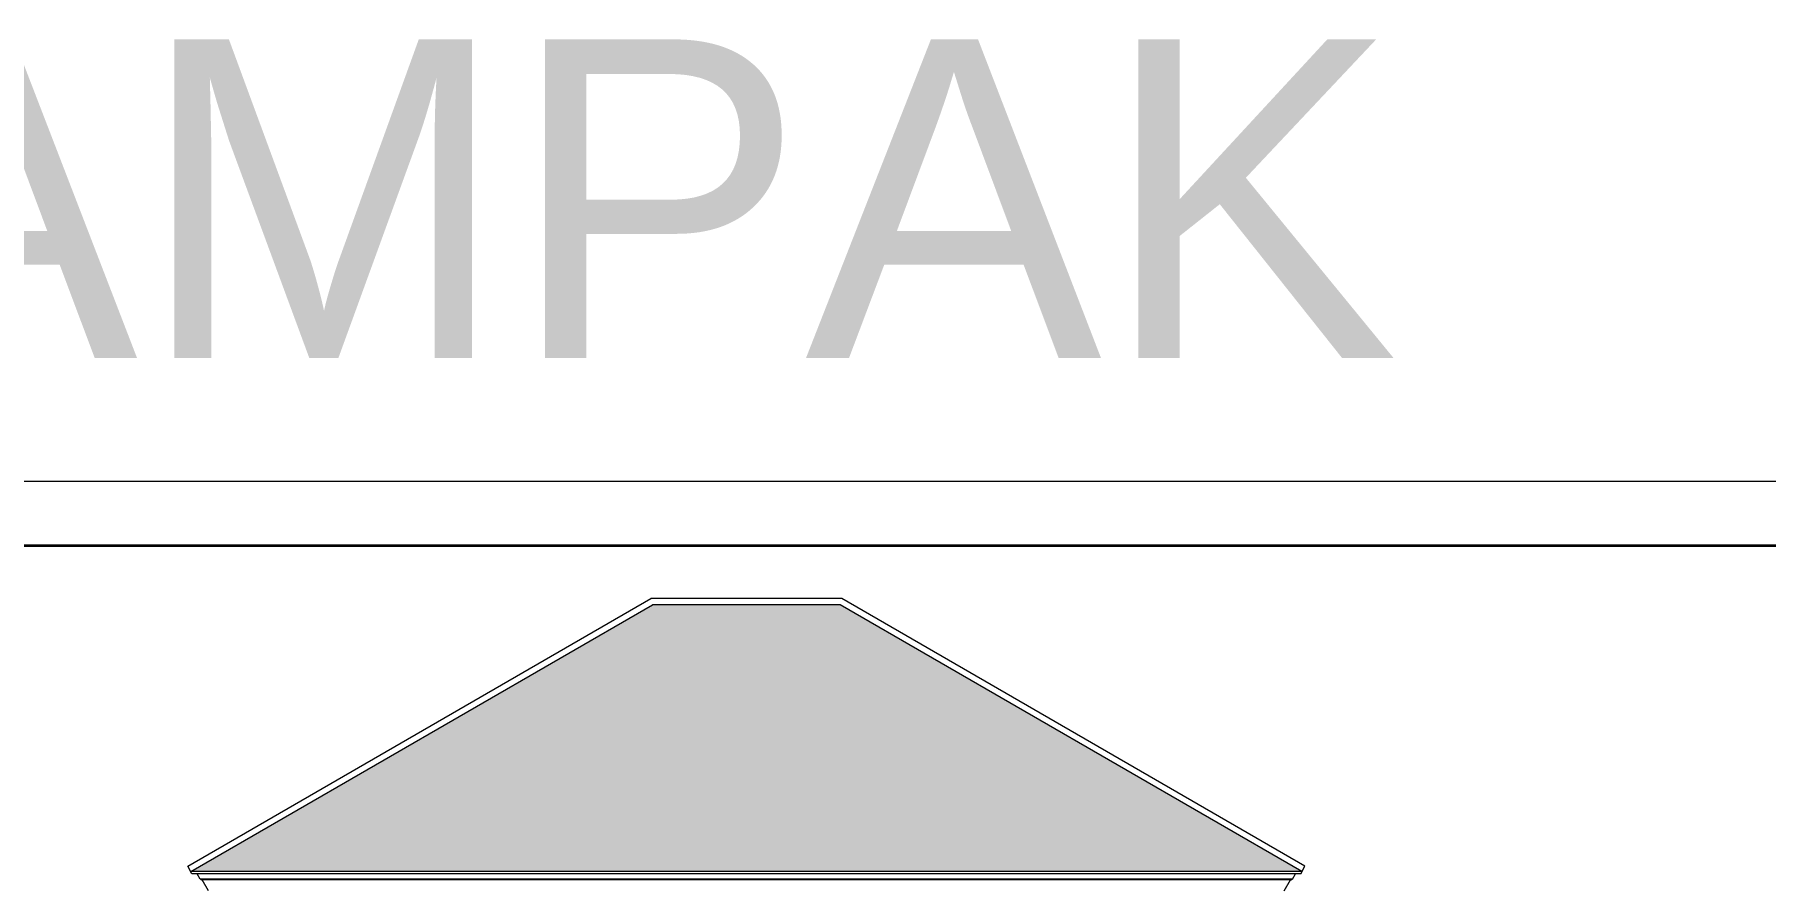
# Model space of a CAD drawing. Header units: millimetres. Extents: x -11 to 1625, y -267 to 180.
# Drawn here: x 1288.37 to 1315.55, y 166.66 to 180.01 of the extents above; entities that cross this region are included whole.
import ezdxf
from ezdxf.enums import TextEntityAlignment as Align

# ---------------------------------------------------------------- set-up
doc = ezdxf.new("R2010")
doc.units = ezdxf.units.MM
for name, color, linetype, lineweight in [('ars', 11, 'Continuous', 5), ('GRS KOP', 1, 'Continuous', 35), ('kap', 71, 'Continuous', 15), ('kop', 7, 'Continuous', 20), ('not', 7, 'Continuous', 20)]:
    doc.layers.add(name, color=color, linetype=linetype, lineweight=lineweight)
doc.styles.add('BARU', font='complex.shx')
doc.styles.add('simplek', font='simplex.shx')
doc.styles.get("Standard").update_dxf_attribs({"font": 'ARIALUNI.TTF'})

# ---------------------------------------------------------------- blocks, each defined once
blk = doc.blocks.new('kop')
at = {"layer": 'GRS KOP'}
blk.add_lwpolyline([(1, 54), (83, 54), (83, 1), (1, 1)], close=True, dxfattribs=at)
at = {"layer": 'kop', "color": 7}
blk.add_line((84, 55), (0, 55), dxfattribs=at)
at = {"layer": 'kop', "style": 'BARU', "flags": 4}
for p, height in [((73.8, 5.4), 0.35), ((80.303, 5.382), 0.25), ((73.8, 4.9), 0.35), ((80.303, 4.882), 0.25), ((73.8, 4.4), 0.35), ((80.303, 4.382), 0.25)]:
    blk.add_attdef('-', p, '', height=height, dxfattribs=at)
at = {"layer": 'kop', "flags": 4}
for tag, p in [('AR-00', (78.057, 2.648)), ('00', (81.238, 2.647))]:
    blk.add_attdef(tag, text='', height=0.35, dxfattribs=at).set_placement(p, align=Align.MIDDLE)

msp = doc.modelspace()

# ---------------------------------------------------------------- hatches: boundary and pattern name
at = {"layer": 'ars'}
h = msp.add_hatch(dxfattribs=at)
h.set_pattern_fill('PLENTONG', color=256, scale=0.1)
h.set_pattern_definition([(90, (1254.3393, 68.67375), (-0.4, 2e-17), []), (90, (1254.4393, 68.67375), (-0.4, 2e-17), []), (90, (1254.5393, 68.67375), (-0.4, 2e-17), []), (45, (1254.33931, 68.67375), (1e-17, 0.2), [0.14142136, -0.4242641]), (135, (1254.53931, 68.67375), (-1e-17, -0.2), [0.14142136, -0.4242641]), (0, (1254.5393, 68.67375), (0, 0.2), [0.2, -0.2])])
h.paths.add_polyline_path([(1298.0775552, 171.065704), (1290.8259135, 166.8789667), (1308.2717326, 166.8789667), (1301.0200909, 171.065704)])

# ---------------------------------------------------------------- linework, layer by layer
for p, q in [((1308.0991427, 166.7525492), (1290.9985034, 166.7525492)), ((1308.0919984, 166.750171), (1291.0056476, 166.750171))]:
    msp.add_line(p, q, dxfattribs=at)
at = {"layer": 'kap'}
for p, q in [((1290.779692, 166.9677507), (1298.0507602, 171.165704)), ((1290.8259135, 166.8789667), (1298.0775552, 171.065704)), ((1301.0468858, 171.165704), (1298.0507602, 171.165704)), ((1301.0200909, 171.065704), (1298.0775552, 171.065704)), ((1308.2717326, 166.8789667), (1301.0200909, 171.065704)), ((1308.3179541, 166.9677507), (1301.0468858, 171.165704)), ((1290.8443845, 166.8434868), (1290.779692, 166.9677507)), ((1308.2717326, 166.8789667), (1290.8259135, 166.8789667)), ((1308.2532615, 166.8434868), (1308.3179541, 166.9677507)), ((1308.2532615, 166.8434868), (1290.8443845, 166.8434868)), ((1290.9728423, 166.7609915), (1290.9252135, 166.8434868)), ((1308.1248038, 166.7609915), (1290.9728423, 166.7609915)), ((1290.996125, 166.7525492), (1290.9985034, 166.7525492)), ((1291.0027608, 166.750171), (1291.0056476, 166.750171)), ((1291.1052608, 166.5776358), (1291.0056476, 166.750171)), ((1307.9923852, 166.5776358), (1308.0919984, 166.750171)), ((1308.0948852, 166.750171), (1308.0919984, 166.750171)), ((1308.101521, 166.7525492), (1308.0991427, 166.7525492)), ((1308.1248038, 166.7609915), (1308.1724325, 166.8434868))]:
    msp.add_line(p, q, dxfattribs=at)
for centre, radius, start, end in [((1290.996125, 166.7744338), 0.0218846, 217.8963914, 270), ((1291.0027608, 166.755171), 0.005, 211.6251636, 270), ((1308.0948852, 166.755171), 0.005, 270, 328.3748364), ((1308.101521, 166.7744338), 0.0218846, 270, 322.1036086)]:
    msp.add_arc(centre, radius, start, end, dxfattribs=at)

# ---------------------------------------------------------------- block references
at = {"layer": 'kop'}
msp.add_blockref('kop', (1247.214162, 118), dxfattribs=at)

# ---------------------------------------------------------------- texts
at = {"layer": 'not', "insert": (1289.214162, 174.8690699), "char_height": 5, "attachment_point": 7, "style": 'simplek'}
msp.add_mtext('\\pi-20.566;{\\f@Arial Unicode MS|b0|i0|c0|p34;A3. TAMPAK}', dxfattribs=at)

doc.saveas('drawing.dxf')
